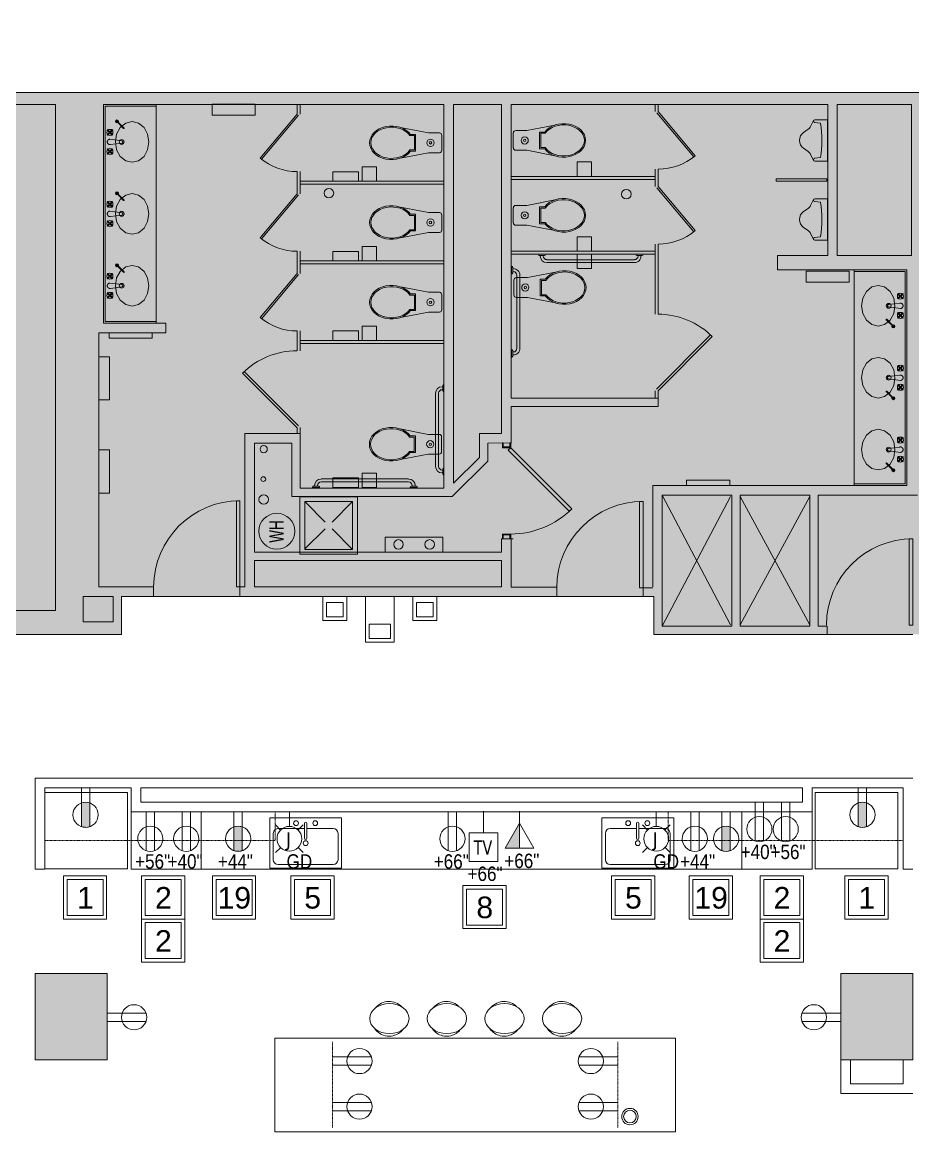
# Model space of a CAD drawing. Header units: inches. Extents: x 1 to 4574, y -953 to 1388.
# Drawn here: x 2367.8 to 2739.3, y -371.2 to 91.7 of the extents above; entities that cross this region are included whole.
import ezdxf

# ---------------------------------------------------------------- set-up
doc = ezdxf.new("R2010")
doc.units = ezdxf.units.IN
doc.header["$MEASUREMENT"] = 0
doc.linetypes.add('Overhead', pattern=[0.15625, 0.09375, -0.0625])
for name, color, linetype, lineweight in [('-32', 7, 'Continuous', 9), ('-33', 7, 'Continuous', 9), ('-38', 7, 'Continuous', 9), ('3rd Floor Revit Background_dwg', 8, 'Continuous', 9), ('A-ANNO-NOTE', 131, 'Continuous', 20), ('A-DETL-GENF', 92, 'Continuous', 9), ('A-DETL-MEDM', 33, 'Continuous', 20), ('A-FLOR-OVHD', 1, 'Overhead', 9), ('A-WALL', 113, 'Continuous', 50), ('AWAEX', 7, 'Continuous', 9), ('E-ELEC-FIXT-IDEN', 2, 'Continuous', 9), ('I-FURN', 30, 'Continuous', 9), ('P-SANR-FIXT', 6, 'Continuous', 9), ('Q-CASE', 31, 'Continuous', 9), ('Q-SPCQ', 91, 'Continuous', 9)]:
    doc.layers.add(name, color=color, linetype=linetype, lineweight=lineweight)
doc.styles.add('Arial', font='arial.ttf', dxfattribs={"height": 9})
doc.styles.add('Arial_1', font='arial.ttf', dxfattribs={"width": 0.666667, "height": 6})
doc.styles.add('Arial_3', font='arial.ttf', dxfattribs={"width": 0.85, "height": 6})
doc.styles.add('Tahoma', font='tahoma.ttf', dxfattribs={"height": 6})
doc.styles.add('Tahoma_1', font='tahoma.ttf', dxfattribs={"width": 0.85, "height": 6})

# ---------------------------------------------------------------- blocks, each defined once
blk = doc.blocks.new('Refrigerator - Default-495183-3rd Floor New Construction - Tel_Data_Elec Plan')
at = {"layer": 'Q-SPCQ'}
for p, q in [((17.25, 15.3), (-17.25, 15.3)), ((-17.25, 15.3), (-17.25, -4.7)), ((17.25, -4.7), (17.25, 15.3)), ((-17.25, -4.7), (-17.25, -16.45)), ((17.25, -16.45), (17.25, -4.7)), ((-17.25, -16.45), (17.25, -16.45))]:
    blk.add_line(p, q, dxfattribs=at)
blk = doc.blocks.new('Counter Top _No Backsplash_ - Standard Counter Top-2526119-3rd Floor New Construction - Tel_Data_Elec Plan')
at = {"layer": 'Q-CASE', "lineweight": 13}
for p, q in [((-47.26, 0), (-47.26, -39)), ((119.74, 0), (-47.26, 0)), ((119.74, 0), (119.74, -39)), ((-47.26, -39), (119.74, -39))]:
    blk.add_line(p, q, dxfattribs=at)
blk = doc.blocks.new('Upper Cabinet - Standard Upper Cabinet-2299846-3rd Floor New Construction - Tel_Data_Elec Plan')
at = {"layer": 'Q-CASE', "linetype": 'Overhead'}
for p, q in [((-47.26, 12), (-18.01, 12)), ((-47.26, 0), (-47.26, 12)), ((-18.01, 12), (-18.01, 0))]:
    blk.add_line(p, q, dxfattribs=at)
at = {"layer": 'Q-CASE', "lineweight": 13}
blk.add_line((-18.01, 0), (-47.26, 0), dxfattribs=at)
blk = doc.blocks.new('Counter Top _No Backsplash_ - Standard Counter Top-2305605-3rd Floor New Construction - Tel_Data_Elec Plan')
at = {"layer": 'Q-CASE', "lineweight": 13}
for p, q in [((-21.76, 0), (-47.26, 0)), ((-16.51, 0), (-21.76, 0)), ((147.49, 0), (-16.51, 0)), ((178.24, 0), (147.49, 0)), ((-47.26, 0), (-47.26, -12)), ((178.24, 0), (178.24, -12)), ((-47.26, -12), (-47.26, -24)), ((178.24, -12), (178.24, -24)), ((-47.26, -24), (-21.76, -24)), ((-21.76, -24), (178.24, -24))]:
    blk.add_line(p, q, dxfattribs=at)
blk = doc.blocks.new('Sink Kitchen-Single - 30_ x 21_-2296041-3rd Floor New Construction - Tel_Data_Elec Plan')
at = {"layer": 'P-SANR-FIXT', "lineweight": 13}
for p, q in [((-12.15, 10.59), (-14.38, 10.59)), ((-14.38, 10.59), (-14.38, 1.09)), ((15.62, 10.59), (-12.15, 10.59)), ((15.62, -10.41), (15.62, 10.59)), ((0.12, 6.09), (-10.88, 6.09)), ((0.12, 8.34), (0.12, 2.09)), ((1.12, 8.34), (1.12, 2.09)), ((12.12, 6.09), (1.12, 6.09)), ((-14.38, 1.09), (-14.38, -10.41)), ((-12.88, 4.09), (-12.88, 1.09)), ((-12.88, 1.09), (-12.88, -6.91)), ((14.12, -6.91), (14.12, 4.09)), ((-10.88, -8.91), (12.12, -8.91)), ((-14.38, -10.41), (15.62, -10.41))]:
    blk.add_line(p, q, dxfattribs=at)
for centre, radius, start, end in [((-3.38, 8.34), 1, 360, 180), ((4.62, 8.34), 1, 360, 180), ((-10.88, 4.09), 2, 131.1163, 180), ((-10.88, 4.09), 2, 90, 131.1163), ((-3.38, 8.34), 1, 180, 0), ((0.62, 8.34), 0.5, 360, 180), ((4.62, 8.34), 1, 180, 360), ((12.12, 4.09), 2, 360, 90), ((0.62, 0), 1, 360, 180), ((0.62, 0), 1, 180, 0), ((0.62, 2.09), 0.5, 180, 0), ((-10.88, -6.91), 2, 180, 270), ((12.12, -6.91), 2, 270, 0)]:
    blk.add_arc(centre, radius, start, end, dxfattribs=at)
blk = doc.blocks.new('Refrigerator - Default-2293857-3rd Floor New Construction - Tel_Data_Elec Plan')
at = {"layer": 'Q-SPCQ'}
for p, q in [((-17.25, 16.45), (17.25, 16.45)), ((-17.25, 4.7), (-17.25, 16.45)), ((17.25, 16.45), (17.25, 4.7)), ((-17.25, -15.3), (-17.25, 4.7)), ((17.25, 4.7), (17.25, -15.3)), ((17.25, -15.3), (-17.25, -15.3))]:
    blk.add_line(p, q, dxfattribs=at)
blk = doc.blocks.new('Counter Top _No Backsplash_ - Standard Counter Top-2295492-3rd Floor New Construction - Tel_Data_Elec Plan')
at = {"layer": 'Q-CASE', "lineweight": 13}
for p, q in [((-43.26, 0), (-47.26, 0)), ((-47.26, 0), (-47.26, -12)), ((-18.01, 0), (-18.01, -12)), ((-47.26, -12), (-47.26, -24)), ((-18.01, -12), (-18.01, -24)), ((-47.26, -24), (-18.01, -24))]:
    blk.add_line(p, q, dxfattribs=at)
blk = doc.blocks.new('Counter Top _No Backsplash_ - Standard Counter Top-V7-3rd Floor New Construction - Tel_Data_Elec Plan')
at = {"layer": 'Q-CASE', "lineweight": 13}
for p, q in [((-18.01, 0), (-47.26, 0)), ((-47.26, 0), (-47.26, -12)), ((-18.01, 0), (-18.01, -12)), ((-47.26, -12), (-47.26, -24)), ((-18.01, -12), (-18.01, -24)), ((-47.26, -24), (-18.01, -24))]:
    blk.add_line(p, q, dxfattribs=at)
blk = doc.blocks.new('Upper Cabinet - Standard Upper Cabinet-2297981-3rd Floor New Construction - Tel_Data_Elec Plan')
at = {"layer": 'Q-CASE', "linetype": 'Overhead'}
for p, q in [((-47.26, 12), (-18.01, 12)), ((-47.26, 0), (-47.26, 12)), ((-18.01, 12), (-18.01, 0))]:
    blk.add_line(p, q, dxfattribs=at)
at = {"layer": 'Q-CASE', "lineweight": 13}
blk.add_line((-18.01, 0), (-47.26, 0), dxfattribs=at)
blk = doc.blocks.new('Upper Cabinet - Standard Upper Cabinet-2847421-3rd Floor New Construction - Tel_Data_Elec Plan')
at = {"layer": 'Q-CASE', "linetype": 'Overhead'}
for p, q in [((-47.26, 22), (-11.26, 22)), ((-47.26, 0), (-47.26, 22)), ((-11.26, 22), (-11.26, 0))]:
    blk.add_line(p, q, dxfattribs=at)
at = {"layer": 'Q-CASE', "lineweight": 13}
blk.add_line((-11.26, 0), (-47.26, 0), dxfattribs=at)
blk = doc.blocks.new('Upper Cabinet - Standard Upper Cabinet-2491294-3rd Floor New Construction - Tel_Data_Elec Plan')
at = {"layer": 'Q-CASE', "linetype": 'Overhead'}
for p, q in [((-47.26, 22), (-9.25, 22)), ((-47.26, 0), (-47.26, 22)), ((-9.25, 22), (-9.25, 0))]:
    blk.add_line(p, q, dxfattribs=at)
at = {"layer": 'Q-CASE', "lineweight": 13}
blk.add_line((-9.25, 0), (-47.26, 0), dxfattribs=at)
blk = doc.blocks.new('Sink Kitchen-Single - 30_ x 21_-V8-3rd Floor New Construction - Tel_Data_Elec Plan')
at = {"layer": 'P-SANR-FIXT', "lineweight": 13}
for p, q in [((13.35, 10.59), (-14.38, 10.59)), ((-14.38, 10.59), (-14.38, -10.41)), ((15.62, 10.59), (13.35, 10.59)), ((15.62, 1.09), (15.62, 10.59)), ((0.12, 6.09), (-10.88, 6.09)), ((0.12, 8.34), (0.12, 2.09)), ((1.12, 8.34), (1.12, 2.09)), ((12.12, 6.09), (1.12, 6.09)), ((-12.88, 4.09), (-12.88, -6.91)), ((14.12, 1.09), (14.12, 4.09)), ((14.12, -6.91), (14.12, 1.09)), ((15.62, -10.41), (15.62, 1.09)), ((-10.88, -8.91), (12.12, -8.91)), ((-14.38, -10.41), (15.62, -10.41))]:
    blk.add_line(p, q, dxfattribs=at)
for centre, radius, start, end in [((-3.38, 8.34), 1, 360, 180), ((4.62, 8.34), 1, 360, 180), ((-10.88, 4.09), 2, 90, 180), ((-3.38, 8.34), 1, 180, 0), ((0.62, 8.34), 0.5, 360, 180), ((4.62, 8.34), 1, 180, 360), ((12.12, 4.09), 2, 50.6259, 90), ((12.12, 4.09), 2, 360, 50.6259), ((0.62, 0), 1, 360, 180), ((0.62, 0), 1, 180, 0), ((0.62, 2.09), 0.5, 180, 0), ((-10.88, -6.91), 2, 180, 270), ((12.12, -6.91), 2, 270, 0)]:
    blk.add_arc(centre, radius, start, end, dxfattribs=at)
blk = doc.blocks.new('Upper Cabinet - Standard Upper Cabinet-2305532-3rd Floor New Construction - Tel_Data_Elec Plan')
at = {"layer": 'Q-CASE', "linetype": 'Overhead'}
for p, q in [((-47.26, 12), (-16.51, 12)), ((-47.26, 0), (-47.26, 12)), ((-16.51, 12), (-16.51, 0))]:
    blk.add_line(p, q, dxfattribs=at)
at = {"layer": 'Q-CASE', "lineweight": 13}
blk.add_line((-16.51, 0), (-47.26, 0), dxfattribs=at)
blk = doc.blocks.new('Chairs - Stool-2467096-3rd Floor New Construction - Tel_Data_Elec Plan')
at = {"layer": 'I-FURN'}
for centre, radius, start, end in [((0.15, 0), 7.24, 43.5067, 139.8577), ((0.15, 0), 7.24, 214.7895, 256.631), ((0.15, 0), 7.24, 283.369, 321.8461), ((0.15, -0.09), 7.14, 256.4526, 283.5474)]:
    blk.add_arc(centre, radius, start, end, dxfattribs=at)
blk.add_ellipse((0.25, 0.11), major_axis=(-8.2, 0), ratio=0.764032, dxfattribs=at)
blk = doc.blocks.new('3rd Floor Revit Background_dwg_SNK-2904031-3rd Floor New Construction - Tel_Data_Elec Plan')
at = {"layer": '-38'}
for p, q in [((-0.716, 0.478), (-0.487, 0.707)), ((-0.701, 0.464), (-0.473, 0.692))]:
    blk.add_line(p, q, dxfattribs=at)
at = {"layer": '-38', "flags": 128}
for points in [[(-0.005, 0.405), (-0.276, 0.449), (-0.506, 0.575), (-0.659, 0.765), (-0.713, 0.988), (-0.659, 1.211), (-0.506, 1.4), (-0.276, 1.527), (-0.005, 1.571), (0.266, 1.527), (0.496, 1.4), (0.65, 1.211), (0.703, 0.988), (0.65, 0.765), (0.496, 0.575), (0.266, 0.449)], [(-0.701, 0.464), (-0.716, 0.478), (-0.487, 0.707), (-0.473, 0.692)], [(-0.101, 0.217), (-0.046, 0.629), (-0.045, 0.635), (-0.042, 0.642), (-0.038, 0.648), (-0.034, 0.653), (-0.028, 0.658), (-0.022, 0.661), (-0.016, 0.664), (-0.009, 0.665), (-0.002, 0.665), (0.005, 0.664), (0.012, 0.661), (0.018, 0.658), (0.024, 0.653), (0.028, 0.648), (0.032, 0.642), (0.035, 0.636), (0.036, 0.629), (0.086, 0.238), (0.086, 0.237), (0.087, 0.236), (0.087, 0.234), (0.087, 0.233), (0.088, 0.232), (0.088, 0.231), (0.088, 0.229), (0.088, 0.228), (0.088, 0.227), (0.088, 0.225), (0.089, 0.224), (0.089, 0.223), (0.089, 0.221), (0.089, 0.22), (0.089, 0.218), (0.089, 0.217), (0.089, 0.213), (0.088, 0.208), (0.088, 0.204), (0.087, 0.2), (0.086, 0.195), (0.085, 0.191), (0.083, 0.187), (0.082, 0.183), (0.08, 0.179), (0.077, 0.175), (0.075, 0.171), (0.073, 0.167), (0.07, 0.163), (0.067, 0.16), (0.063, 0.156), (0.06, 0.152), (0.056, 0.149), (0.053, 0.145), (0.049, 0.142), (0.045, 0.14), (0.041, 0.137), (0.037, 0.135), (0.033, 0.132), (0.029, 0.131), (0.025, 0.129), (0.021, 0.127), (0.017, 0.126), (0.013, 0.125), (0.008, 0.124), (0.004, 0.124), (0, 0.123), (-0.005, 0.123), (-0.009, 0.123), (-0.014, 0.124), (-0.018, 0.124), (-0.022, 0.125), (-0.027, 0.126), (-0.031, 0.127), (-0.035, 0.129), (-0.039, 0.131), (-0.043, 0.132), (-0.047, 0.135), (-0.051, 0.137), (-0.055, 0.14), (-0.059, 0.142), (-0.062, 0.145), (-0.066, 0.149), (-0.07, 0.152), (-0.073, 0.156), (-0.077, 0.16), (-0.08, 0.163), (-0.083, 0.167), (-0.085, 0.171), (-0.088, 0.175), (-0.09, 0.179), (-0.092, 0.183), (-0.094, 0.187), (-0.096, 0.191), (-0.097, 0.195), (-0.098, 0.2), (-0.099, 0.204), (-0.1, 0.208), (-0.101, 0.213)], [(-0.434, 0.136), (-0.353, 0.217), (-0.434, 0.298), (-0.419, 0.313), (-0.338, 0.232), (-0.257, 0.313), (-0.243, 0.298), (-0.324, 0.217), (-0.243, 0.136), (-0.257, 0.121), (-0.338, 0.202), (-0.419, 0.121)], [(0.233, 0.136), (0.314, 0.217), (0.233, 0.298), (0.247, 0.313), (0.328, 0.232), (0.409, 0.313), (0.424, 0.298), (0.343, 0.217), (0.424, 0.136), (0.409, 0.121), (0.328, 0.202), (0.247, 0.121)]]:
    blk.add_lwpolyline(points, close=True, dxfattribs=at)
at = {"layer": '-38'}
for centre, radius in [((-0.719, 0.461), 0.0521), ((-0.719, 0.461), 0.0313), ((-0.719, 0.461), 0.0104), ((-0.005, 0.623), 0.0833), ((-0.338, 0.217), 0.104), ((0.328, 0.217), 0.104)]:
    blk.add_circle(centre, radius, dxfattribs=at)
blk.add_arc((-0.48, 0.699), 0.0104, 315, 135, dxfattribs=at)
blk = doc.blocks.new('3rd Floor Revit Background_dwg_SINK-2904032-3rd Floor New Construction - Tel_Data_Elec Plan')
at = {"rotation": 90}
blk.add_blockref('3rd Floor Revit Background_dwg_SNK-2904031-3rd Floor New Construction - Tel_Data_Elec Plan', (-0.174, 0.998), dxfattribs=at)
blk = doc.blocks.new('3rd Floor Revit Background_dwg_GB_10-2904033-3rd Floor New Construction - Tel_Data_Elec Plan')
at = {"layer": '-33'}
for p, q in [((0.042, 3.354), (0.042, 3.542)), ((0.062, 3.5), (0.042, 3.5)), ((0.062, 3.396), (0.042, 3.396)), ((0.188, 3.271), (0.188, 0.729)), ((0.292, 3.271), (0.292, 0.729)), ((0.042, 0.458), (0.042, 0.646)), ((0.062, 0.604), (0.042, 0.604)), ((0.062, 0.5), (0.042, 0.5)), ((1.146, 0.042), (0.958, 0.042)), ((1, 0.062), (1, 0.042)), ((1.104, 0.062), (1.104, 0.042)), ((1.229, 0.292), (4.271, 0.292)), ((1.229, 0.188), (4.271, 0.188)), ((4.542, 0.042), (4.354, 0.042)), ((4.396, 0.062), (4.396, 0.042)), ((4.5, 0.062), (4.5, 0.042))]:
    blk.add_line(p, q, dxfattribs=at)
at = {"layer": '-33', "flags": 128}
for points in [[(0.01, 3.573), (0, 3.573), (0, 3.323), (0.01, 3.323)], [(0.01, 0.677), (0, 0.677), (0, 0.427), (0.01, 0.427)], [(0.927, 0.01), (0.927, 0), (1.177, 0), (1.177, 0.01)], [(4.323, 0.01), (4.323, 0), (4.573, 0), (4.573, 0.01)]]:
    blk.add_lwpolyline(points, dxfattribs=at)
at = {"layer": '-33'}
for centre, radius, start, end in [((0.01, 3.542), 0.0313, 360, 90), ((0.062, 3.271), 0.229, 360, 90), ((0.01, 3.354), 0.0312, 270, 0), ((0.062, 3.271), 0.125, 360, 90), ((0.01, 0.646), 0.0313, 360, 90), ((0.01, 0.458), 0.0312, 270, 0), ((0.062, 0.729), 0.125, 270, 0), ((0.062, 0.729), 0.229, 270, 0), ((0.958, 0.01), 0.0312, 90, 180), ((1.229, 0.062), 0.229, 90, 180), ((1.229, 0.062), 0.125, 90, 180), ((1.146, 0.01), 0.0312, 0, 90), ((4.271, 0.062), 0.229, 360, 90), ((4.271, 0.062), 0.125, 0, 90), ((4.354, 0.01), 0.0313, 90, 180), ((4.542, 0.01), 0.0312, 0, 90)]:
    blk.add_arc(centre, radius, start, end, dxfattribs=at)
blk = doc.blocks.new('3rd Floor Revit Background_dwg_T_21-2904034-3rd Floor New Construction - Tel_Data_Elec Plan')
at = {"layer": '-33'}
blk.add_line((0.083, -0.26), (0.083, 0.26), dxfattribs=at)
at = {"layer": '-33', "flags": 128}
for points in [[(1.524, 0.533), (0.552, 0.344), (0.167, 0.344)], [(1.174, 0.291), (0.996, 0.291), (0.996, -0.291), (1.174, -0.291)], [(1.195, -0.249), (1.037, -0.249), (1.037, 0.249), (1.195, 0.249)], [(1.524, -0.533), (0.552, -0.344), (0.167, -0.344)]]:
    blk.add_lwpolyline(points, dxfattribs=at)
at = {"layer": '-33'}
for radius in [0.125, 0.0417]:
    blk.add_circle((0.479, 0), radius, dxfattribs=at)
for centre, start, end in [((0.167, 0.26), 90, 180), ((0.167, -0.26), 180, 270)]:
    blk.add_arc(centre, 0.0833, start, end, dxfattribs=at)
for major_axis, ratio, start_param, end_param in [((-0.761, 0), 0.766374, 0.522433, 5.760753), ((-0.719, 0), 0.752835, 0.478466, 5.804718)]:
    blk.add_ellipse((1.833, 0), major_axis=major_axis, ratio=ratio, start_param=start_param, end_param=end_param, dxfattribs=at)
blk = doc.blocks.new('3rd Floor Revit Background_dwg__O1710-2904035-3rd Floor New Construction - Tel_Data_Elec Plan')
at = {"layer": '-33'}
for p, q in [((-0.118, 0.118), (-0.819, 0.823)), ((0.118, 0.118), (0.833, 0.833)), ((-0.119, -0.117), (-0.829, -0.813)), ((0.833, -0.833), (0.118, -0.118))]:
    blk.add_line(p, q, dxfattribs=at)
at = {"layer": '-33', "flags": 128}
for points in [[(-1, -1), (1, -1), (1, 1), (-1, 1)], [(-0.833, -0.833), (0.833, -0.833), (0.833, 0.833), (-0.833, 0.833)]]:
    blk.add_lwpolyline(points, close=True, dxfattribs=at)
blk = doc.blocks.new('3rd Floor Revit Background_dwg_T_21-2904036-3rd Floor New Construction - Tel_Data_Elec Plan')
at = {"layer": '-33'}
blk.add_line((0.083, -0.26), (0.083, 0.26), dxfattribs=at)
at = {"layer": '-33', "flags": 128}
for points in [[(1.524, 0.533), (0.552, 0.344), (0.167, 0.344)], [(1.174, 0.291), (0.996, 0.291), (0.996, -0.291), (1.174, -0.291)], [(1.195, -0.249), (1.037, -0.249), (1.037, 0.249), (1.195, 0.249)], [(1.524, -0.533), (0.552, -0.344), (0.167, -0.344)]]:
    blk.add_lwpolyline(points, dxfattribs=at)
at = {"layer": '-33'}
for radius in [0.125, 0.0417]:
    blk.add_circle((0.479, 0), radius, dxfattribs=at)
for centre, start, end in [((0.167, 0.26), 90, 180), ((0.167, -0.26), 180, 270)]:
    blk.add_arc(centre, 0.0833, start, end, dxfattribs=at)
for major_axis, ratio, start_param, end_param in [((-0.761, 0), 0.766374, 0.522433, 5.760753), ((-0.719, 0), 0.752835, 0.478466, 5.804718)]:
    blk.add_ellipse((1.833, 0), major_axis=major_axis, ratio=ratio, start_param=start_param, end_param=end_param, dxfattribs=at)
blk = doc.blocks.new('3rd Floor Revit Background_dwg_U_20-2904037-3rd Floor New Construction - Tel_Data_Elec Plan')
at = {"layer": '-32'}
for p, q in [((0.251, 0.6), (0.451, 0.623)), ((0.59, 0.483), (0.489, 0.693)), ((0.835, 0.275), (0.674, 0.385)), ((0.835, -0.275), (0.674, -0.385)), ((0.251, -0.6), (0.451, -0.623)), ((0.59, -0.483), (0.489, -0.693))]:
    blk.add_line(p, q, dxfattribs=at)
at = {"layer": '-32', "flags": 128}
blk.add_lwpolyline([(0.445, 0.721), (0, 0.721), (0, -0.721), (0.445, -0.721)], dxfattribs=at)
at = {"layer": '-32'}
for centre, radius, start, end in [((3.675, 0), 3.476, 170.0609, 189.9391), ((0.445, 0.672), 0.0488, 276.736, 90.2186), ((0.815, 0.592), 0.25, 205.7411, 235.6154), ((0.647, 0), 0.333, 304.3864, 55.6128), ((0.815, -0.592), 0.25, 124.3846, 154.2589), ((0.445, -0.672), 0.0488, 269.7814, 83.264)]:
    blk.add_arc(centre, radius, start, end, dxfattribs=at)
blk = doc.blocks.new('3rd Floor Revit Background_dwg-1506769-3rd Floor New Construction - Tel_Data_Elec Plan')
at = {"layer": 'AWAEX'}
for points in [[(525.68, -341.22), (525.68, -305.22), (495.68, -305.22), (495.68, -341.22)], [(835.67, -341.22), (861.68, -341.22), (861.68, -305.22), (831.68, -305.22), (831.68, -341.22), (835.67, -341.22)]]:
    blk.add_hatch(color=256, dxfattribs=at).paths.add_polyline_path(points, flags=0)
for p, q in [((863.19, 62.36), (393.16, 62.36)), ((546.16, 57.36), (546.16, -33.94)), ((606.16, 57.36), (606.16, 53.36)), ((754.19, 57.36), (754.19, 54.36)), ((755.44, 57.36), (755.44, 54.36)), ((605.48, 52.88), (590.05, 34.49)), ((754.87, 53.88), (770.29, 35.49)), ((755.44, 54.36), (770.87, 35.98)), ((606.16, 29.36), (606.16, 20.11)), ((754.19, 30.36), (754.19, 23.11)), ((606.16, 25.36), (666.16, 25.36)), ((606.16, 24.11), (666.16, 24.11)), ((754.19, 27.36), (694.19, 27.36)), ((754.19, 26.11), (694.19, 26.11)), ((605.48, 19.63), (590.05, 1.24)), ((754.87, 22.63), (770.29, 4.24)), ((606.16, -3.89), (606.16, -13.14)), ((754.19, -3.89), (694.19, -3.89)), ((754.19, -0.89), (754.19, -30.16)), ((755.44, -0.89), (755.44, -30.14)), ((606.16, -7.89), (666.16, -7.89)), ((606.16, -9.14), (666.16, -9.14)), ((754.19, -5.14), (694.19, -5.14)), ((605.48, -13.62), (590.05, -32.01)), ((837.2, -101.64), (837.2, -11.64)), ((859.19, -101.64), (859.19, -11.64)), ((604.91, -37.14), (604.91, -45.39)), ((606.16, -37.14), (606.16, -45.39)), ((606.16, -41.14), (666.16, -41.14)), ((754.73, -61.43), (777.36, -38.8)), ((606.16, -42.39), (666.16, -42.39)), ((694.19, -46.14), (694.19, -50.14)), ((604.79, -77.39), (582.16, -54.76)), ((605.49, -76.68), (582.87, -54.05)), ((754.19, -62.14), (754.19, -65.14)), ((755.44, -68.64), (755.44, -65.14)), ((604.91, -77.39), (604.91, -79.94)), ((606.16, -77.39), (606.16, -79.94)), ((612.16, -101.64), (612.16, -101.89)), ((613.41, -101.64), (613.41, -101.89)), ((606.16, -102.42), (606.16, -102.39)), ((757.19, -105.64), (785.69, -159.73)), ((757.19, -160.23), (785.69, -106.23)), ((818.69, -106.23), (789.69, -159.73)), ((789.69, -106.23), (818.69, -159.73)), ((690.18, -123.86), (690.18, -129.44)), ((690.18, -123.86), (694.96, -123.86)), ((545.07, -147.94), (545.07, -143.94)), ((581.07, -144.29), (581.07, -147.79)), ((624.14, -150.43), (617.14, -150.43)), ((661.64, -150.43), (654.64, -150.43)), ((525.68, -305.22), (495.68, -305.22)), ((495.68, -305.22), (495.68, -341.22)), ((525.68, -341.22), (525.68, -305.22)), ((861.68, -305.22), (831.68, -305.22)), ((831.68, -305.22), (831.68, -341.22)), ((861.68, -341.22), (861.68, -305.22)), ((495.68, -341.22), (525.68, -341.22)), ((831.68, -341.22), (835.67, -341.22)), ((835.67, -341.22), (861.68, -341.22)), ((835.67, -341.22), (835.67, -341.22)), ((857.7, -341.22), (835.67, -341.22))]:
    blk.add_line(p, q, dxfattribs=at)
at = {"layer": 'AWAEX', "flags": 128}
for points in [[(504.16, -153.73), (407.16, -153.73), (407.16, 57.36), (504.16, 57.36)], [(569.44, 57.44), (587.44, 57.44), (587.44, 52.94), (569.44, 52.94)], [(861.18, 57.36), (861.18, -5.64), (830.19, -5.64), (830.19, 57.36)], [(721.64, 33.36), (727.64, 33.36), (727.64, 27.36), (721.64, 27.36)], [(619.8, 29.3), (630.49, 29.3), (630.49, 25.3), (619.8, 25.3)], [(632.08, 31.29), (638.08, 31.29), (638.08, 25.29), (632.08, 25.29)], [(804.76, 25.38), (804.76, 26.38), (825.76, 26.38), (825.76, 25.38)], [(721.64, 2.11), (727.64, 2.11), (727.64, -3.89), (721.64, -3.89)], [(619.8, -3.92), (630.49, -3.92), (630.49, -7.92), (619.8, -7.92)], [(632.08, -1.93), (638.08, -1.93), (638.08, -7.93), (632.08, -7.93)], [(721.64, -5.13), (727.64, -5.13), (727.64, -11.13), (721.64, -11.13)], [(817.2, -12.22), (835.2, -12.22), (835.2, -16.72), (817.2, -16.72)], [(632.08, -35.15), (638.08, -35.15), (638.08, -41.15), (632.08, -41.15)], [(526.51, -37.91), (544.51, -37.91), (544.51, -40.16), (526.51, -40.16)], [(619.8, -37.13), (630.49, -37.13), (630.49, -41.13), (619.8, -41.13)], [(526.66, -47.91), (526.66, -65.91), (522.16, -65.91), (522.16, -47.91)], [(526.66, -86.79), (526.66, -104.79), (522.16, -104.79), (522.16, -86.79)], [(694.01, -83.86), (694.01, -85.86), (690.51, -85.86), (690.51, -83.86), (690.89, -83.86), (690.89, -85.49), (693.64, -85.49), (693.64, -83.86)], [(694.01, -85.86), (719.47, -111.32), (718.41, -112.38), (692.95, -86.92)], [(632.08, -96.4), (638.08, -96.4), (638.08, -102.4), (632.08, -102.4)], [(619.8, -98.39), (630.49, -98.39), (630.49, -102.39), (619.8, -102.39)], [(767.36, -99.41), (785.36, -99.41), (785.36, -101.66), (767.36, -101.66)], [(786.19, -105.64), (757.19, -105.64), (757.19, -160.23), (786.19, -160.23)], [(818.74, -105.64), (818.74, -160.23), (789.69, -160.23), (789.69, -105.64)], [(581.07, -143.94), (581.07, -107.94), (579.57, -107.94), (579.57, -143.94)], [(694.01, -123.86), (694.01, -121.86), (690.51, -121.86), (690.51, -123.86), (690.89, -123.86), (690.89, -122.24), (693.64, -122.24), (693.64, -123.86)], [(861.69, -159.86), (861.69, -123.86), (860.19, -123.86), (860.19, -159.86)], [(690.19, -143.94), (587.16, -143.94), (587.16, -132.94), (690.19, -132.94)], [(515.61, -158.51), (528.16, -158.51), (528.16, -147.94), (515.61, -147.94)], [(634.89, -165.44), (643.89, -165.44), (643.89, -159.44), (634.89, -159.44)]]:
    blk.add_lwpolyline(points, close=True, dxfattribs=at)
for points in [[(606.16, -79.88), (606.16, -102.72), (666.16, -102.72), (666.16, 57.36), (524.16, 57.36), (524.16, -33.94), (550.14, -33.94), (550.14, -37.94), (522.16, -37.94), (522.16, -143.94), (545.07, -143.94)], [(546.16, -33.19), (524.91, -33.19), (524.91, 56.61), (546.16, 56.61)], [(690.19, -129.44), (587.16, -129.44), (587.16, -83.94), (602.66, -83.94), (602.66, -106.22), (669.59, -106.22), (684.42, -91.39), (684.42, -83.92), (694.01, -83.86), (694.19, -83.94), (694.19, -68.64), (755.44, -68.64), (755.44, -65.14), (694.19, -65.14), (694.19, 57.36), (826.19, 57.36), (826.19, -5.64), (805.19, -5.64), (805.19, -11.64), (859.19, -11.64), (859.19, -101.64), (753.19, -101.64), (753.19, -143.94)], [(604.91, 57.36), (604.91, 53.36), (589.48, 34.98)], [(690.19, -79.94), (690.19, 57.36), (670.16, 57.36), (670.16, -100.7), (680.92, -89.94), (680.92, -79.92), (690.01, -79.86)], [(604.91, 29.36), (604.91, 20.11), (589.48, 1.73)], [(755.44, 30.36), (755.44, 23.11), (770.87, 4.73)], [(604.91, -3.89), (604.91, -13.14), (589.48, -31.52)], [(837.2, -12.39), (858.44, -12.39), (858.44, -100.89), (837.2, -100.89)], [(778.07, -39.51), (755.44, -62.14), (755.44, -66.39)], [(606.16, -79.94), (583.16, -79.94), (583.16, -143.94), (581.07, -143.94), (581.07, -147.94), (713.19, -147.94), (713.19, -143.97), (694.18, -143.97), (694.18, -123.86)], [(753.19, -144.24), (749.19, -144.24), (749.19, -147.94), (753.69, -147.94), (753.69, -163.73), (825.94, -163.73), (825.94, -160.23), (822.24, -160.23), (822.24, -105.64), (863.69, -105.64)], [(749.19, -147.74), (749.19, -108.24), (747.69, -108.24), (747.69, -144.24), (749.19, -144.24)], [(665.69, -129.44), (665.69, -123.19), (641.69, -123.19), (641.69, -129.44)], [(397.16, -163.73), (531.66, -163.73), (531.66, -147.94), (545.07, -147.94)], [(615.64, -147.94), (615.64, -157.93), (625.64, -157.93), (625.64, -147.94)], [(633.39, -147.94), (633.39, -166.94), (645.39, -166.94), (645.39, -147.94)], [(663.14, -147.94), (663.14, -157.93), (653.14, -157.93), (653.14, -147.94)], [(624.14, -150.43), (624.14, -156.43), (617.14, -156.43), (617.14, -150.43)], [(661.64, -150.43), (661.64, -156.43), (654.64, -156.43), (654.64, -150.43)]]:
    blk.add_lwpolyline(points, dxfattribs=at)
at = {"layer": 'AWAEX'}
for centre, radius in [((618.16, 20.36), 2), ((742.19, 19.93), 2), ((590.98, -86.44), 1.5), ((590.8, -98.94), 1), ((590.98, -107.44), 2), ((596.46, -120.7), 7.5), ((647.19, -126.19), 2), ((660.19, -126.19), 2)]:
    blk.add_circle(centre, radius, dxfattribs=at)
for centre, radius, start, end in [((604.91, 53.36), 24, 230.0001, 270.0002), ((755.44, 54.36), 24, 269.9998, 309.9999), ((755.44, 23.11), 24, 269.9998, 309.9999), ((604.91, 20.11), 24, 230.0001, 270.0002), ((604.91, -13.14), 24, 230.0001, 270.0002), ((755.44, -62.14), 32, 45, 90), ((604.79, -77.39), 32, 90, 135), ((581.07, -143.94), 36, 90, 180), ((749.19, -144.24), 36, 90, 180), ((694.01, -85.86), 36, 270, 315), ((861.69, -159.86), 36, 90, 180)]:
    blk.add_arc(centre, radius, start, end, dxfattribs=at)
at = {"xscale": 12, "yscale": 12, "zscale": 12, "rotation": 180}
for name, p in [('3rd Floor Revit Background_dwg_U_20-2904037-3rd Floor New Construction - Tel_Data_Elec Plan', (826.16, 42.36)), ('3rd Floor Revit Background_dwg_SINK-2904032-3rd Floor New Construction - Tel_Data_Elec Plan', (522.16, 53.63)), ('3rd Floor Revit Background_dwg_SINK-2904032-3rd Floor New Construction - Tel_Data_Elec Plan', (522.16, 23.63)), ('3rd Floor Revit Background_dwg_U_20-2904037-3rd Floor New Construction - Tel_Data_Elec Plan', (826.16, 9.39)), ('3rd Floor Revit Background_dwg_SINK-2904032-3rd Floor New Construction - Tel_Data_Elec Plan', (522.16, -6.37))]:
    blk.add_blockref(name, p, dxfattribs=at)
at = {"extrusion": (0, 0, -1), "xscale": 12, "yscale": 12, "zscale": -12}
for name, p in [('3rd Floor Revit Background_dwg_T_21-2904034-3rd Floor New Construction - Tel_Data_Elec Plan', (-666.27, 41.36)), ('3rd Floor Revit Background_dwg_T_21-2904034-3rd Floor New Construction - Tel_Data_Elec Plan', (-666.27, 8.11)), ('3rd Floor Revit Background_dwg_T_21-2904034-3rd Floor New Construction - Tel_Data_Elec Plan', (-666.27, -25.14)), ('3rd Floor Revit Background_dwg_GB_10-2904033-3rd Floor New Construction - Tel_Data_Elec Plan', (-666.16, -102.39)), ('3rd Floor Revit Background_dwg_T_21-2904034-3rd Floor New Construction - Tel_Data_Elec Plan', (-666.16, -84.39))]:
    blk.add_blockref(name, p, dxfattribs=at)
at = {"xscale": 12, "yscale": 12, "zscale": 12}
for name, p in [('3rd Floor Revit Background_dwg_T_21-2904036-3rd Floor New Construction - Tel_Data_Elec Plan', (694.08, 42.36)), ('3rd Floor Revit Background_dwg_T_21-2904036-3rd Floor New Construction - Tel_Data_Elec Plan', (694.08, 11.11)), ('3rd Floor Revit Background_dwg_T_21-2904036-3rd Floor New Construction - Tel_Data_Elec Plan', (694.32, -19.01)), ('3rd Floor Revit Background_dwg_SINK-2904032-3rd Floor New Construction - Tel_Data_Elec Plan', (861.2, -38.56)), ('3rd Floor Revit Background_dwg_SINK-2904032-3rd Floor New Construction - Tel_Data_Elec Plan', (861.2, -68.56)), ('3rd Floor Revit Background_dwg_SINK-2904032-3rd Floor New Construction - Tel_Data_Elec Plan', (861.2, -98.56)), ('3rd Floor Revit Background_dwg__O1710-2904035-3rd Floor New Construction - Tel_Data_Elec Plan', (618.06, -118.3))]:
    blk.add_blockref(name, p, dxfattribs=at)
at = {"extrusion": (0, 0, -1), "xscale": 12, "yscale": 12, "zscale": -12, "rotation": 180}
blk.add_blockref('3rd Floor Revit Background_dwg_GB_10-2904033-3rd Floor New Construction - Tel_Data_Elec Plan', (-694.32, -5.14), dxfattribs=at)
at = {"layer": 'AWAEX', "insert": (593.26, -125.47), "char_height": 6, "width": 11.0187, "attachment_point": 1, "rotation": 90, "line_spacing_factor": 0.941778, "style": 'Arial_1'}
blk.add_mtext('WH', dxfattribs=at)
blk = doc.blocks.new('FORM Equipment_Fixture Tag - Square-214315-3rd Floor New Construction - Tel_Data_Elec Plan')
at = {"layer": 'A-ANNO-NOTE'}
for p, q in [((-0.09375, 0.09375), (0.09375, 0.09375)), ((-0.09375, 0.09375), (0.09375, 0.09375)), ((-0.09375, 0.09375), (0.09375, 0.09375)), ((-0.09375, 0.09375), (-0.09375, -0.09375)), ((-0.078125, 0.078125), (-0.078125, -0.078125)), ((-0.078125, 0.078125), (0.078125, 0.078125)), ((0.078125, 0.078125), (0.078125, -0.078125)), ((0.09375, 0.09375), (0.09375, -0.09375)), ((0.09375, -0.09375), (-0.09375, -0.09375)), ((0.078125, -0.078125), (-0.078125, -0.078125))]:
    blk.add_line(p, q, dxfattribs=at)

msp = doc.modelspace()

# ---------------------------------------------------------------- hatches: boundary and pattern name
at = {"layer": 'A-ANNO-NOTE', "lineweight": 9}
for points in [[(2392.63, -243.97), (2393.2, -233.84), (2392.52, -234.03)], [(2392.63, -243.97), (2392.52, -234.03), (2392.52, -243.93)], [(2392.63, -243.97), (2395.89, -233.99), (2393.67, -233.76)], [(2392.63, -243.97), (2393.67, -233.76), (2393.2, -233.84)], [(2395.67, -244.04), (2395.89, -233.99), (2392.63, -243.97)], [(2395.89, -233.99), (2394.5, -233.74), (2393.67, -233.76)], [(2395.89, -233.99), (2395.55, -233.89), (2394.5, -233.74)], [(2395.67, -244.04), (2396, -234.03), (2395.89, -233.99)], [(2395.67, -244.04), (2395.89, -243.97), (2396, -234.03)], [(2395.89, -243.97), (2396, -243.93), (2396, -234.03)], [(2716.52, -243.93), (2717.2, -233.84), (2716.63, -233.99)], [(2717.32, -244.15), (2717.2, -233.84), (2716.52, -243.93)], [(2716.52, -243.93), (2716.63, -233.99), (2716.52, -234.03)], [(2720, -234.03), (2718.5, -233.74), (2717.2, -233.84)], [(2719.2, -244.15), (2720, -234.03), (2717.2, -233.84)], [(2719.2, -244.15), (2717.2, -233.84), (2717.32, -244.15)], [(2720, -234.03), (2719.2, -233.82), (2718.5, -233.74)], [(2719.2, -244.15), (2719.78, -244.01), (2720, -234.03)], [(2719.78, -244.01), (2720, -243.93), (2720, -234.03)], [(2393.44, -244.17), (2395.67, -244.04), (2392.63, -243.97)], [(2394.62, -244.22), (2395.67, -244.04), (2393.44, -244.17)], [(2394.26, -244.23), (2394.62, -244.22), (2393.44, -244.17)], [(2456.15, -253.93), (2456.26, -243.99), (2456.15, -244.03)], [(2456.26, -253.97), (2456.26, -243.99), (2456.15, -253.93)], [(2456.26, -243.99), (2459.52, -243.99), (2458.12, -243.74)], [(2456.26, -243.99), (2458.12, -243.74), (2457.3, -243.76)], [(2459.29, -254.04), (2459.52, -243.99), (2456.26, -243.99)], [(2459.29, -254.04), (2456.26, -243.99), (2456.26, -253.97)], [(2459.52, -243.99), (2459.18, -243.89), (2458.12, -243.74)], [(2459.29, -254.04), (2459.63, -244.03), (2459.52, -243.99)], [(2459.29, -254.04), (2459.52, -253.97), (2459.63, -244.03)], [(2459.52, -253.97), (2459.63, -253.93), (2459.63, -244.03)], [(2575.25, -252.89), (2575.25, -242.43), (2569.25, -252.89)], [(2659.65, -253.93), (2660.33, -243.84), (2659.65, -244.03)], [(2660.1, -254.07), (2660.33, -243.84), (2659.65, -253.93)], [(2662.68, -254.07), (2660.33, -243.84), (2660.1, -254.07)], [(2663.13, -244.03), (2661.62, -243.74), (2660.33, -243.84)], [(2662.68, -254.07), (2663.13, -244.03), (2660.33, -243.84)], [(2663.13, -244.03), (2662.33, -243.82), (2661.62, -243.74)], [(2662.68, -254.07), (2663.13, -253.93), (2663.13, -244.03)], [(2717.79, -244.21), (2719.2, -244.15), (2717.32, -244.15)], [(2718.62, -244.22), (2719.2, -244.15), (2717.79, -244.21)], [(2457.42, -254.21), (2459.29, -254.04), (2456.26, -253.97)], [(2458.24, -254.22), (2459.29, -254.04), (2457.42, -254.21)], [(2661.39, -254.23), (2662.68, -254.07), (2660.1, -254.07)], [(2661.39, -254.23), (2661.74, -254.22), (2662.68, -254.07)], [(2661.74, -254.22), (2661.98, -254.2), (2662.68, -254.07)]]:
    msp.add_hatch(color=256, dxfattribs=at).paths.add_polyline_path(points, flags=0)
at = {"layer": 'A-DETL-GENF'}
h = msp.add_hatch(color=9, dxfattribs=at)
h.paths.add_polyline_path([(3407.25, -163.73), (3408.55, -163.73), (3408.55, 78.29), (3121.05, 78.29), (3121.05, -163.73), (3390.72, -163.73)], flags=0)
h.paths.add_polyline_path([(2284.73, -163.73), (2409.23, -163.73), (2409.23, -147.94), (2631.27, -147.94), (2631.27, -163.73), (2744.77, -163.73), (2744.77, 62.36), (2270.73, 62.36), (2270.73, 25.14), (2284.73, 25.14), (2284.73, -20.73), (2270.73, -20.73), (2270.73, -78.73), (2284.73, -78.73), (2284.73, -120.86), (2270.73, -120.86), (2270.73, -163.73), (2281.92, -163.73)], flags=0)
h.paths.add_polyline_path([(2128.73, -163.73), (2142.23, -163.73), (2142.23, -120.86), (2128.73, -120.86), (2128.73, -76.86), (2142.23, -76.86), (2142.23, -18.86), (2128.73, -18.86), (2128.73, 25.14), (2142.23, 25.14), (2142.23, 62.36), (2018.55, 62.36), (2018.55, 94.66), (1992.98, 120.23), (1915.14, 120.23), (1915.14, 18.14), (1878.64, 18.1), (1878.64, -163.73), (2067.76, -163.73)], flags=0)
h.paths.add_polyline_path([(1531.04, 330.78), (1535.92, 330.78), (1661.25, 456.11), (1548.36, 569.01), (1486.08, 569.01), (1486.07, 773.5), (1372.01, 773.5), (1372.01, 330.78), (1530.26, 330.78)], flags=0)

# ---------------------------------------------------------------- linework, layer by layer
at = {"layer": 'A-ANNO-NOTE'}
for p, q in [((2392.52, -227.73), (2392.52, -243.93)), ((2396, -227.73), (2396, -243.93)), ((2716.52, -227.73), (2716.52, -243.93)), ((2720, -227.73), (2720, -243.93)), ((2392.52, -234.03), (2392.52, -243.93)), ((2396, -243.93), (2396, -234.03)), ((2673.52, -233.73), (2673.52, -249.93)), ((2677, -233.73), (2677, -249.93)), ((2684.52, -233.73), (2684.52, -249.93)), ((2688, -233.73), (2688, -249.93)), ((2716.52, -234.03), (2716.52, -243.93)), ((2720, -243.93), (2720, -234.03)), ((2419.52, -237.73), (2419.52, -253.93)), ((2423, -237.73), (2423, -253.93)), ((2434.5, -237.73), (2434.5, -253.93)), ((2437.99, -237.73), (2437.99, -253.93)), ((2456.15, -237.73), (2456.15, -253.93)), ((2459.63, -237.73), (2459.63, -253.93)), ((2479.26, -237.73), (2479.26, -243.82)), ((2545.52, -237.73), (2545.52, -253.93)), ((2549, -237.73), (2549, -253.93)), ((2560.25, -237.46), (2560.25, -246.45)), ((2575.25, -237.52), (2575.25, -252.89)), ((2632.26, -237.73), (2632.26, -243.82)), ((2646.63, -237.73), (2646.63, -253.93)), ((2650.11, -237.73), (2650.11, -253.93)), ((2659.65, -237.73), (2659.65, -253.93)), ((2663.13, -237.73), (2663.13, -253.93)), ((2456.15, -244.03), (2456.15, -253.93)), ((2459.63, -253.93), (2459.63, -244.03)), ((2475.58, -245.37), (2473.46, -243.24)), ((2482.88, -245.3), (2485, -243.18)), ((2575.25, -242.43), (2569.25, -252.89)), ((2575.25, -242.43), (2569.25, -252.89)), ((2575.25, -252.89), (2575.25, -242.43)), ((2575.25, -242.43), (2581.25, -252.89)), ((2628.58, -245.37), (2626.46, -243.24)), ((2635.88, -245.3), (2638, -243.18)), ((2659.65, -244.03), (2659.65, -253.93)), ((2663.13, -253.93), (2663.13, -244.03)), ((2554.25, -246.45), (2566.25, -246.45)), ((2554.25, -258.45), (2554.25, -246.45)), ((2566.25, -246.45), (2566.25, -258.45)), ((2475.65, -252.66), (2473.52, -254.78)), ((2482.94, -252.59), (2485.07, -254.72)), ((2569.25, -252.89), (2575.25, -252.89)), ((2569.25, -252.89), (2581.25, -252.89)), ((2628.65, -252.66), (2626.52, -254.78)), ((2635.94, -252.59), (2638.07, -254.72)), ((2566.25, -258.45), (2554.25, -258.45)), ((2403.25, -321.71), (2419.45, -321.71)), ((2709.24, -321.71), (2693.04, -321.71)), ((2403.25, -325.19), (2419.45, -325.19)), ((2709.24, -325.19), (2693.04, -325.19)), ((2497.24, -339.99), (2513.44, -339.99)), ((2616.24, -339.99), (2600.04, -339.99)), ((2497.24, -343.48), (2513.44, -343.48)), ((2616.24, -343.48), (2600.04, -343.48)), ((2497.24, -358.99), (2513.44, -358.99)), ((2616.24, -358.99), (2600.04, -358.99)), ((2497.24, -362.48), (2513.44, -362.48)), ((2616.24, -362.48), (2600.04, -362.48))]:
    msp.add_line(p, q, dxfattribs=at)
for centre, radius in [((2394.26, -238.98), 5.25), ((2718.26, -238.98), 5.25), ((2675.26, -244.98), 5.25), ((2686.26, -244.98), 5.25), ((2421.26, -248.98), 5.25), ((2436.24, -248.98), 5.25), ((2457.89, -248.98), 5.25), ((2479.26, -248.98), 5.16), ((2547.26, -248.98), 5.25), ((2632.26, -248.98), 5.16), ((2648.37, -248.98), 5.25), ((2661.39, -248.98), 5.25), ((2414.49, -323.45), 5.25), ((2697.99, -323.45), 5.25), ((2508.49, -341.73), 5.25), ((2605, -341.73), 5.25), ((2508.49, -360.73), 5.25), ((2605, -360.73), 5.25), ((2621.28, -364.87), 3.42), ((2621.28, -364.87), 2.62)]:
    msp.add_circle(centre, radius, dxfattribs=at)
for centre, start, end in [((2394.26, -238.98), 70.6207, 109.3793), ((2718.26, -238.98), 70.6207, 109.3793), ((2394.26, -238.98), 250.6207, 289.3793), ((2457.89, -248.98), 70.6207, 109.3793), ((2661.39, -248.98), 70.6207, 109.3793), ((2718.26, -238.98), 250.6207, 289.3793), ((2457.89, -248.98), 250.6207, 289.3793), ((2661.39, -248.98), 250.6207, 289.3793)]:
    msp.add_arc(centre, 5.25, start, end, dxfattribs=at)
at = {"layer": 'A-DETL-MEDM'}
for p, q in [((2744.77, 62.36), (2270.73, 62.36)), ((2409.23, -163.73), (2409.23, -147.94)), ((2409.23, -147.94), (2422.65, -147.94)), ((2422.65, -147.94), (2458.65, -147.94)), ((2458.65, -147.94), (2590.77, -147.94)), ((2590.77, -147.94), (2626.77, -147.94)), ((2626.77, -147.94), (2631.27, -147.94)), ((2631.27, -147.94), (2631.27, -163.73)), ((2270.73, -163.73), (2409.23, -163.73)), ((2631.27, -163.73), (2703.52, -163.73)), ((2703.52, -163.73), (2739.27, -163.73))]:
    msp.add_line(p, q, dxfattribs=at)
at = {"layer": 'A-FLOR-OVHD'}
for p, q in [((2497.24, -333.73), (2497.24, -369.73)), ((2616.24, -333.73), (2616.24, -369.73))]:
    msp.add_line(p, q, dxfattribs=at)
at = {"layer": 'A-WALL', "color": 250, "lineweight": 20}
for p, q in [((2739.28, -223.73), (2373.26, -223.73)), ((2373.26, -223.73), (2373.26, -261.73)), ((2377.26, -227.73), (2413.26, -227.73)), ((2377.26, -229.73), (2377.26, -227.73)), ((2413.26, -227.73), (2413.26, -237.73)), ((2417.26, -227.73), (2693.26, -227.73)), ((2417.26, -233.73), (2417.26, -227.73)), ((2693.26, -227.73), (2693.26, -233.73)), ((2697.26, -227.73), (2735.28, -227.73)), ((2697.26, -237.73), (2697.26, -227.73)), ((2735.28, -227.73), (2735.28, -261.73)), ((2693.26, -233.73), (2417.26, -233.73)), ((2413.26, -237.73), (2697.26, -237.73)), ((2373.26, -261.73), (2377.26, -261.73)), ((2377.26, -261.73), (2377.26, -261.48)), ((2735.28, -261.73), (2739.28, -261.73)), ((2709.24, -341.22), (2709.24, -355.22)), ((2713.24, -341.22), (2709.24, -341.22)), ((2713.24, -351.22), (2713.24, -341.22)), ((2739.28, -341.22), (2735.28, -341.22)), ((2735.28, -341.22), (2735.28, -351.22)), ((2735.28, -351.22), (2713.24, -351.22)), ((2709.24, -355.22), (2739.28, -355.22))]:
    msp.add_line(p, q, dxfattribs=at)

# ---------------------------------------------------------------- block references
at = {"layer": '3rd Floor Revit Background_dwg', "color": 7}
msp.add_blockref('3rd Floor Revit Background_dwg-1506769-3rd Floor New Construction - Tel_Data_Elec Plan', (1877.58, 0), dxfattribs=at)
at = {"layer": 'A-ANNO-NOTE', "xscale": 96, "yscale": 96, "zscale": 96}
for p in [(2394.05, -273.47), (2426.61, -273.47), (2456.18, -273.47), (2488.87, -273.47), (2560.63, -277.47), (2622.63, -273.47), (2655.04, -273.47), (2684.61, -273.47), (2719.95, -273.47), (2426.61, -291.47), (2684.61, -291.47)]:
    msp.add_blockref('FORM Equipment_Fixture Tag - Square-214315-3rd Floor New Construction - Tel_Data_Elec Plan', p, dxfattribs=at)
at = {"layer": 'I-FURN'}
for p in [(2520.71, -324.11), (2544.71, -324.11), (2568.71, -324.11), (2592.71, -324.11)]:
    msp.add_blockref('Chairs - Stool-2467096-3rd Floor New Construction - Tel_Data_Elec Plan', p, dxfattribs=at)
at = {"layer": 'P-SANR-FIXT', "lineweight": 13}
for name, p in [('Sink Kitchen-Single - 30_ x 21_-2296041-3rd Floor New Construction - Tel_Data_Elec Plan', (2485.42, -250.83)), ('Sink Kitchen-Single - 30_ x 21_-V8-3rd Floor New Construction - Tel_Data_Elec Plan', (2623.92, -250.83))]:
    msp.add_blockref(name, p, dxfattribs=at)
at = {"layer": 'Q-CASE', "lineweight": 13, "rotation": 180}
for name, p in [('Upper Cabinet - Standard Upper Cabinet-2847421-3rd Floor New Construction - Tel_Data_Elec Plan', (2366, -227.73)), ('Upper Cabinet - Standard Upper Cabinet-2491294-3rd Floor New Construction - Tel_Data_Elec Plan', (2688.01, -227.73)), ('Upper Cabinet - Standard Upper Cabinet-2299846-3rd Floor New Construction - Tel_Data_Elec Plan', (2395.25, -237.73)), ('Upper Cabinet - Standard Upper Cabinet-2305532-3rd Floor New Construction - Tel_Data_Elec Plan', (2426, -237.73)), ('Upper Cabinet - Standard Upper Cabinet-2305532-3rd Floor New Construction - Tel_Data_Elec Plan', (2620.75, -237.73)), ('Upper Cabinet - Standard Upper Cabinet-2297981-3rd Floor New Construction - Tel_Data_Elec Plan', (2650, -237.73))]:
    msp.add_blockref(name, p, dxfattribs=at)
at = {"layer": 'Q-CASE', "lineweight": 13}
for name, p in [('Counter Top _No Backsplash_ - Standard Counter Top-2295492-3rd Floor New Construction - Tel_Data_Elec Plan', (2460.53, -237.73)), ('Counter Top _No Backsplash_ - Standard Counter Top-2305605-3rd Floor New Construction - Tel_Data_Elec Plan', (2489.78, -237.73)), ('Counter Top _No Backsplash_ - Standard Counter Top-V7-3rd Floor New Construction - Tel_Data_Elec Plan', (2715.28, -237.73)), ('Counter Top _No Backsplash_ - Standard Counter Top-2526119-3rd Floor New Construction - Tel_Data_Elec Plan', (2520.51, -332.23))]:
    msp.add_blockref(name, p, dxfattribs=at)
at = {"layer": 'Q-SPCQ'}
msp.add_blockref('Refrigerator - Default-495183-3rd Floor New Construction - Tel_Data_Elec Plan', (2394.51, -245.03), dxfattribs=at)
at = {"layer": 'Q-SPCQ', "rotation": 180}
msp.add_blockref('Refrigerator - Default-2293857-3rd Floor New Construction - Tel_Data_Elec Plan', (2715.78, -245.03), dxfattribs=at)

# ---------------------------------------------------------------- texts
at = {"layer": 'A-ANNO-NOTE', "lineweight": 9, "char_height": 6, "attachment_point": 1}
for s, insert, width, style in [('J', (2477.83, -246.26), 4.1208, 'Tahoma'), ('TV', (2556.09, -249.6), 9.6839, 'Tahoma_1'), ('J', (2630.83, -246.26), 4.1208, 'Tahoma')]:
    msp.add_mtext(s, dxfattribs=dict(at, insert=insert, width=width, style=style))
at = {"layer": 'A-ANNO-NOTE', "lineweight": 9, "char_height": 9, "attachment_point": 2, "line_spacing_factor": 0.941778, "style": 'Arial'}
for s, insert, width in [('1', (2394.16, -269.11), 8.3742), ('2', (2426.71, -269.11), 8.3742), ('19', (2456.29, -269.11), 16.7484), ('5', (2488.98, -269.11), 8.3742), ('8', (2560.74, -273.11), 8.3742), ('5', (2622.74, -269.11), 8.3742), ('19', (2655.15, -269.11), 16.7484), ('2', (2684.71, -269.11), 8.3742), ('1', (2720.05, -269.11), 8.3742), ('2', (2426.71, -287.11), 8.3742), ('2', (2684.71, -287.11), 8.3742)]:
    msp.add_mtext(s, dxfattribs=dict(at, insert=insert, width=width))
at = {"layer": 'E-ELEC-FIXT-IDEN', "char_height": 6, "attachment_point": 2, "line_spacing_factor": 0.941778, "style": 'Arial_3'}
for s, insert, width in [('+40"', (2674.77, -251.45), 17.336), ('+56"', (2687.22, -251.45), 17.336), ('+56"', (2422.22, -255.45), 17.336), ('+40"', (2435.75, -255.45), 17.336), ('+44"', (2456.75, -255.45), 17.336), ('GD', (2483.43, -255.45), 12.6347), ('+66"', (2546.77, -255.45), 17.336), ('+66"', (2576.2, -255.19), 17.336), ('GD', (2636.43, -255.45), 12.6347), ('+44"', (2649.5, -255.45), 17.336), ('+66"', (2560.87, -260.58), 17.336)]:
    msp.add_mtext(s, dxfattribs=dict(at, insert=insert, width=width))

doc.saveas('drawing.dxf')
